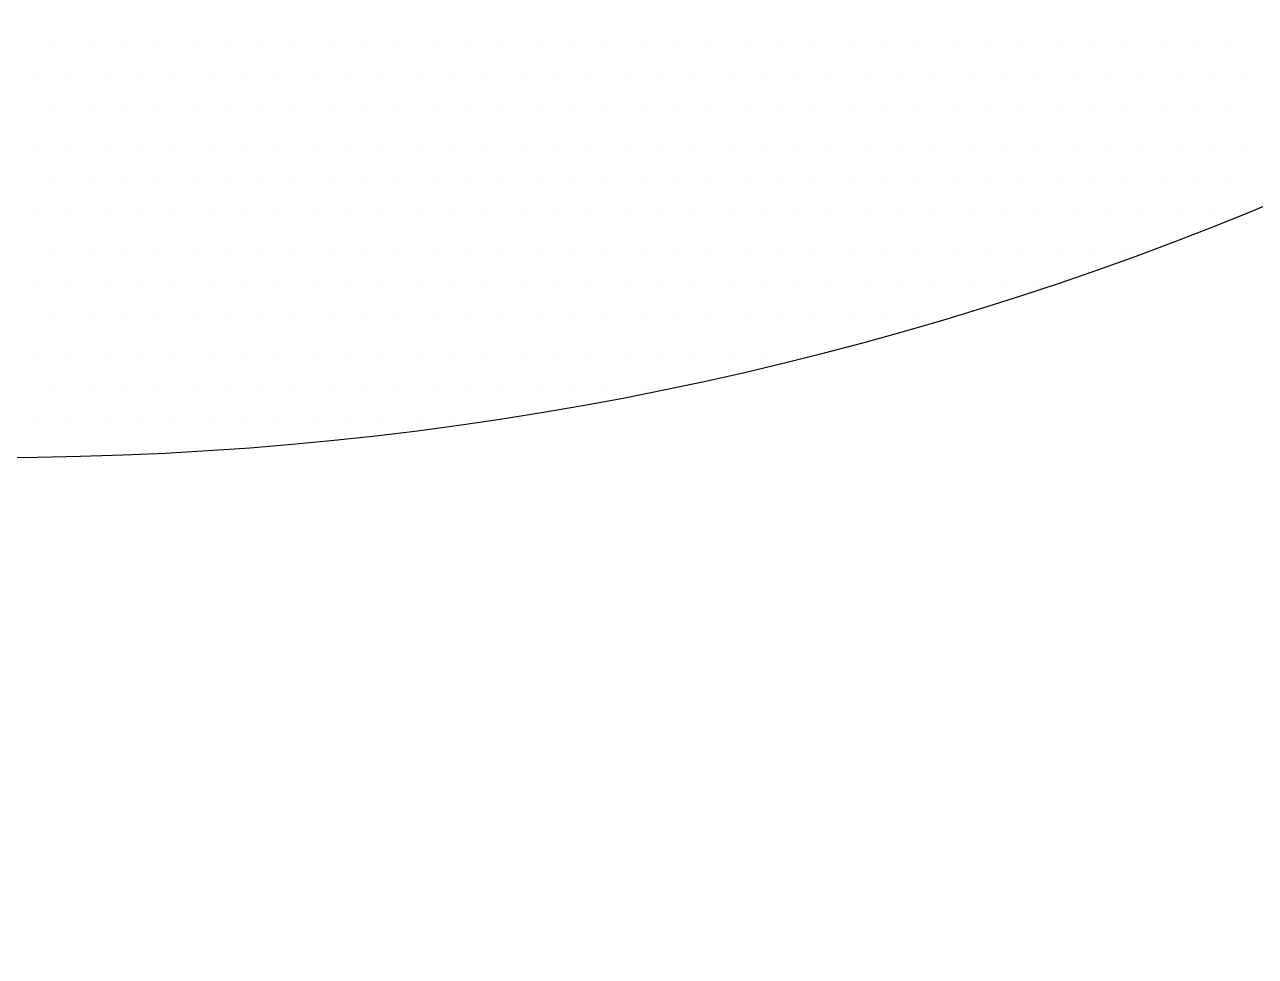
# Model space of a CAD drawing. Extents: x 13276711 to 13543385, y -848943 to -68012.
# Drawn here: x 13509242.92 to 13509252.93, y -843720.5 to -843712.92 of the extents above; entities that cross this region are included whole.
import ezdxf

# ---------------------------------------------------------------- set-up
doc = ezdxf.new("R2010")
doc.units = 0
doc.header["$LTSCALE"] = 1000
doc.header["$MEASUREMENT"] = 0
doc.layers.add('PUB_DIM', color=3, linetype='Continuous')

# ---------------------------------------------------------------- blocks, each defined once
blk = doc.blocks.new('*X36')
at = {"color": 0}
for p, q in [((-65.90625, 1310.6875), (-65.90625, 1310.6875)), ((-65.84375, 1310.6875), (-65.84375, 1310.6875)), ((-65.78125, 1310.6875), (-65.78125, 1310.6875)), ((-65.71875, 1310.6875), (-65.71875, 1310.6875)), ((-65.65625, 1310.6875), (-65.65625, 1310.6875)), ((-65.59375, 1310.6875), (-65.59375, 1310.6875)), ((-65.53125, 1310.6875), (-65.53125, 1310.6875)), ((-65.46875, 1310.6875), (-65.46875, 1310.6875)), ((-65.40625, 1310.6875), (-65.40625, 1310.6875)), ((-65.34375, 1310.6875), (-65.34375, 1310.6875)), ((-65.28125, 1310.6875), (-65.28125, 1310.6875)), ((-65.21875, 1310.6875), (-65.21875, 1310.6875)), ((-65.15625, 1310.6875), (-65.15625, 1310.6875)), ((-65.09375, 1310.6875), (-65.09375, 1310.6875)), ((-65.03125, 1310.6875), (-65.03125, 1310.6875)), ((-64.96875, 1310.6875), (-64.96875, 1310.6875)), ((-64.90625, 1310.6875), (-64.90625, 1310.6875)), ((-64.84375, 1310.6875), (-64.84375, 1310.6875)), ((-64.78125, 1310.6875), (-64.78125, 1310.6875)), ((-64.71875, 1310.6875), (-64.71875, 1310.6875)), ((-64.65625, 1310.6875), (-64.65625, 1310.6875)), ((-64.59375, 1310.6875), (-64.59375, 1310.6875)), ((-64.53125, 1310.6875), (-64.53125, 1310.6875)), ((-64.46875, 1310.6875), (-64.46875, 1310.6875)), ((-64.40625, 1310.6875), (-64.40625, 1310.6875)), ((-64.34375, 1310.6875), (-64.34375, 1310.6875)), ((-64.28125, 1310.6875), (-64.28125, 1310.6875)), ((-64.21875, 1310.6875), (-64.21875, 1310.6875)), ((-64.15625, 1310.6875), (-64.15625, 1310.6875)), ((-64.09375, 1310.6875), (-64.09375, 1310.6875)), ((-64.03125, 1310.6875), (-64.03125, 1310.6875)), ((-63.96875, 1310.6875), (-63.96875, 1310.6875)), ((-63.90625, 1310.6875), (-63.90625, 1310.6875)), ((-63.84375, 1310.6875), (-63.84375, 1310.6875)), ((-63.78125, 1310.6875), (-63.78125, 1310.6875)), ((-65.9375, 1310.625), (-65.9375, 1310.625)), ((-65.875, 1310.625), (-65.875, 1310.625)), ((-65.8125, 1310.625), (-65.8125, 1310.625)), ((-65.75, 1310.625), (-65.75, 1310.625)), ((-65.6875, 1310.625), (-65.6875, 1310.625)), ((-65.625, 1310.625), (-65.625, 1310.625)), ((-65.5625, 1310.625), (-65.5625, 1310.625)), ((-65.5, 1310.625), (-65.5, 1310.625)), ((-65.4375, 1310.625), (-65.4375, 1310.625)), ((-65.375, 1310.625), (-65.375, 1310.625)), ((-65.3125, 1310.625), (-65.3125, 1310.625)), ((-65.25, 1310.625), (-65.25, 1310.625)), ((-65.1875, 1310.625), (-65.1875, 1310.625)), ((-65.125, 1310.625), (-65.125, 1310.625)), ((-65.0625, 1310.625), (-65.0625, 1310.625)), ((-65, 1310.625), (-65, 1310.625)), ((-64.9375, 1310.625), (-64.9375, 1310.625)), ((-64.875, 1310.625), (-64.875, 1310.625)), ((-64.8125, 1310.625), (-64.8125, 1310.625)), ((-64.75, 1310.625), (-64.75, 1310.625)), ((-64.6875, 1310.625), (-64.6875, 1310.625)), ((-64.625, 1310.625), (-64.625, 1310.625)), ((-64.5625, 1310.625), (-64.5625, 1310.625)), ((-64.5, 1310.625), (-64.5, 1310.625)), ((-64.4375, 1310.625), (-64.4375, 1310.625)), ((-64.375, 1310.625), (-64.375, 1310.625)), ((-64.3125, 1310.625), (-64.3125, 1310.625)), ((-64.25, 1310.625), (-64.25, 1310.625)), ((-64.1875, 1310.625), (-64.1875, 1310.625)), ((-64.125, 1310.625), (-64.125, 1310.625)), ((-64.0625, 1310.625), (-64.0625, 1310.625)), ((-64, 1310.625), (-64, 1310.625)), ((-63.9375, 1310.625), (-63.9375, 1310.625)), ((-63.875, 1310.625), (-63.875, 1310.625)), ((-63.8125, 1310.625), (-63.8125, 1310.625)), ((-63.75, 1310.625), (-63.75, 1310.625)), ((-65.90625, 1310.5625), (-65.90625, 1310.5625)), ((-65.84375, 1310.5625), (-65.84375, 1310.5625)), ((-65.78125, 1310.5625), (-65.78125, 1310.5625)), ((-65.71875, 1310.5625), (-65.71875, 1310.5625)), ((-65.65625, 1310.5625), (-65.65625, 1310.5625)), ((-65.59375, 1310.5625), (-65.59375, 1310.5625)), ((-65.53125, 1310.5625), (-65.53125, 1310.5625)), ((-65.46875, 1310.5625), (-65.46875, 1310.5625)), ((-65.40625, 1310.5625), (-65.40625, 1310.5625)), ((-65.34375, 1310.5625), (-65.34375, 1310.5625)), ((-65.28125, 1310.5625), (-65.28125, 1310.5625)), ((-65.21875, 1310.5625), (-65.21875, 1310.5625)), ((-65.15625, 1310.5625), (-65.15625, 1310.5625)), ((-65.09375, 1310.5625), (-65.09375, 1310.5625)), ((-65.03125, 1310.5625), (-65.03125, 1310.5625)), ((-64.96875, 1310.5625), (-64.96875, 1310.5625)), ((-64.90625, 1310.5625), (-64.90625, 1310.5625)), ((-64.84375, 1310.5625), (-64.84375, 1310.5625)), ((-64.78125, 1310.5625), (-64.78125, 1310.5625)), ((-64.71875, 1310.5625), (-64.71875, 1310.5625)), ((-64.65625, 1310.5625), (-64.65625, 1310.5625)), ((-64.59375, 1310.5625), (-64.59375, 1310.5625)), ((-64.53125, 1310.5625), (-64.53125, 1310.5625)), ((-64.46875, 1310.5625), (-64.46875, 1310.5625)), ((-64.40625, 1310.5625), (-64.40625, 1310.5625)), ((-64.34375, 1310.5625), (-64.34375, 1310.5625)), ((-64.28125, 1310.5625), (-64.28125, 1310.5625)), ((-64.21875, 1310.5625), (-64.21875, 1310.5625)), ((-64.15625, 1310.5625), (-64.15625, 1310.5625)), ((-64.09375, 1310.5625), (-64.09375, 1310.5625)), ((-64.03125, 1310.5625), (-64.03125, 1310.5625)), ((-63.96875, 1310.5625), (-63.96875, 1310.5625)), ((-63.90625, 1310.5625), (-63.90625, 1310.5625)), ((-63.84375, 1310.5625), (-63.84375, 1310.5625)), ((-63.78125, 1310.5625), (-63.78125, 1310.5625)), ((-65.9375, 1310.5), (-65.9375, 1310.5)), ((-65.875, 1310.5), (-65.875, 1310.5)), ((-65.8125, 1310.5), (-65.8125, 1310.5)), ((-65.75, 1310.5), (-65.75, 1310.5)), ((-65.6875, 1310.5), (-65.6875, 1310.5)), ((-65.625, 1310.5), (-65.625, 1310.5)), ((-65.5625, 1310.5), (-65.5625, 1310.5)), ((-65.5, 1310.5), (-65.5, 1310.5)), ((-65.4375, 1310.5), (-65.4375, 1310.5)), ((-65.375, 1310.5), (-65.375, 1310.5)), ((-65.3125, 1310.5), (-65.3125, 1310.5)), ((-65.25, 1310.5), (-65.25, 1310.5)), ((-65.1875, 1310.5), (-65.1875, 1310.5)), ((-65.125, 1310.5), (-65.125, 1310.5)), ((-65.0625, 1310.5), (-65.0625, 1310.5)), ((-65, 1310.5), (-65, 1310.5)), ((-64.9375, 1310.5), (-64.9375, 1310.5)), ((-64.875, 1310.5), (-64.875, 1310.5)), ((-64.8125, 1310.5), (-64.8125, 1310.5)), ((-64.75, 1310.5), (-64.75, 1310.5)), ((-64.6875, 1310.5), (-64.6875, 1310.5)), ((-64.625, 1310.5), (-64.625, 1310.5)), ((-64.5625, 1310.5), (-64.5625, 1310.5)), ((-64.5, 1310.5), (-64.5, 1310.5)), ((-64.4375, 1310.5), (-64.4375, 1310.5)), ((-64.375, 1310.5), (-64.375, 1310.5)), ((-64.3125, 1310.5), (-64.3125, 1310.5)), ((-64.25, 1310.5), (-64.25, 1310.5)), ((-64.1875, 1310.5), (-64.1875, 1310.5)), ((-64.125, 1310.5), (-64.125, 1310.5)), ((-64.0625, 1310.5), (-64.0625, 1310.5)), ((-64, 1310.5), (-64, 1310.5)), ((-63.9375, 1310.5), (-63.9375, 1310.5)), ((-63.875, 1310.5), (-63.875, 1310.5)), ((-63.8125, 1310.5), (-63.8125, 1310.5)), ((-63.75, 1310.5), (-63.75, 1310.5)), ((-65.90625, 1310.4375), (-65.90625, 1310.4375)), ((-65.84375, 1310.4375), (-65.84375, 1310.4375)), ((-65.78125, 1310.4375), (-65.78125, 1310.4375)), ((-65.71875, 1310.4375), (-65.71875, 1310.4375)), ((-65.65625, 1310.4375), (-65.65625, 1310.4375)), ((-65.59375, 1310.4375), (-65.59375, 1310.4375)), ((-65.53125, 1310.4375), (-65.53125, 1310.4375)), ((-65.46875, 1310.4375), (-65.46875, 1310.4375)), ((-65.40625, 1310.4375), (-65.40625, 1310.4375)), ((-65.34375, 1310.4375), (-65.34375, 1310.4375)), ((-65.28125, 1310.4375), (-65.28125, 1310.4375)), ((-65.21875, 1310.4375), (-65.21875, 1310.4375)), ((-65.15625, 1310.4375), (-65.15625, 1310.4375)), ((-65.09375, 1310.4375), (-65.09375, 1310.4375)), ((-65.03125, 1310.4375), (-65.03125, 1310.4375)), ((-64.96875, 1310.4375), (-64.96875, 1310.4375)), ((-64.90625, 1310.4375), (-64.90625, 1310.4375)), ((-64.84375, 1310.4375), (-64.84375, 1310.4375)), ((-64.78125, 1310.4375), (-64.78125, 1310.4375)), ((-64.71875, 1310.4375), (-64.71875, 1310.4375)), ((-64.65625, 1310.4375), (-64.65625, 1310.4375)), ((-64.59375, 1310.4375), (-64.59375, 1310.4375)), ((-64.53125, 1310.4375), (-64.53125, 1310.4375)), ((-64.46875, 1310.4375), (-64.46875, 1310.4375)), ((-64.40625, 1310.4375), (-64.40625, 1310.4375)), ((-64.34375, 1310.4375), (-64.34375, 1310.4375)), ((-64.28125, 1310.4375), (-64.28125, 1310.4375)), ((-64.21875, 1310.4375), (-64.21875, 1310.4375)), ((-64.15625, 1310.4375), (-64.15625, 1310.4375)), ((-64.09375, 1310.4375), (-64.09375, 1310.4375)), ((-64.03125, 1310.4375), (-64.03125, 1310.4375)), ((-63.96875, 1310.4375), (-63.96875, 1310.4375)), ((-63.90625, 1310.4375), (-63.90625, 1310.4375)), ((-63.84375, 1310.4375), (-63.84375, 1310.4375)), ((-63.78125, 1310.4375), (-63.78125, 1310.4375)), ((-65.9375, 1310.375), (-65.9375, 1310.375)), ((-65.875, 1310.375), (-65.875, 1310.375)), ((-65.8125, 1310.375), (-65.8125, 1310.375)), ((-65.75, 1310.375), (-65.75, 1310.375)), ((-65.6875, 1310.375), (-65.6875, 1310.375)), ((-65.625, 1310.375), (-65.625, 1310.375)), ((-65.5625, 1310.375), (-65.5625, 1310.375)), ((-65.5, 1310.375), (-65.5, 1310.375)), ((-65.4375, 1310.375), (-65.4375, 1310.375)), ((-65.375, 1310.375), (-65.375, 1310.375)), ((-65.3125, 1310.375), (-65.3125, 1310.375)), ((-65.25, 1310.375), (-65.25, 1310.375)), ((-65.1875, 1310.375), (-65.1875, 1310.375)), ((-65.125, 1310.375), (-65.125, 1310.375)), ((-65.0625, 1310.375), (-65.0625, 1310.375)), ((-65, 1310.375), (-65, 1310.375)), ((-64.9375, 1310.375), (-64.9375, 1310.375)), ((-64.875, 1310.375), (-64.875, 1310.375)), ((-64.8125, 1310.375), (-64.8125, 1310.375)), ((-64.75, 1310.375), (-64.75, 1310.375)), ((-64.6875, 1310.375), (-64.6875, 1310.375)), ((-64.625, 1310.375), (-64.625, 1310.375)), ((-64.5625, 1310.375), (-64.5625, 1310.375)), ((-64.5, 1310.375), (-64.5, 1310.375)), ((-64.4375, 1310.375), (-64.4375, 1310.375)), ((-64.375, 1310.375), (-64.375, 1310.375)), ((-64.3125, 1310.375), (-64.3125, 1310.375)), ((-64.25, 1310.375), (-64.25, 1310.375)), ((-64.1875, 1310.375), (-64.1875, 1310.375)), ((-64.125, 1310.375), (-64.125, 1310.375)), ((-64.0625, 1310.375), (-64.0625, 1310.375)), ((-64, 1310.375), (-64, 1310.375)), ((-63.9375, 1310.375), (-63.9375, 1310.375)), ((-63.875, 1310.375), (-63.875, 1310.375)), ((-63.8125, 1310.375), (-63.8125, 1310.375)), ((-65.90625, 1310.3125), (-65.90625, 1310.3125)), ((-65.84375, 1310.3125), (-65.84375, 1310.3125)), ((-65.78125, 1310.3125), (-65.78125, 1310.3125)), ((-65.71875, 1310.3125), (-65.71875, 1310.3125)), ((-65.65625, 1310.3125), (-65.65625, 1310.3125)), ((-65.59375, 1310.3125), (-65.59375, 1310.3125)), ((-65.53125, 1310.3125), (-65.53125, 1310.3125)), ((-65.46875, 1310.3125), (-65.46875, 1310.3125)), ((-65.40625, 1310.3125), (-65.40625, 1310.3125)), ((-65.34375, 1310.3125), (-65.34375, 1310.3125)), ((-65.28125, 1310.3125), (-65.28125, 1310.3125)), ((-65.21875, 1310.3125), (-65.21875, 1310.3125)), ((-65.15625, 1310.3125), (-65.15625, 1310.3125)), ((-65.09375, 1310.3125), (-65.09375, 1310.3125)), ((-65.03125, 1310.3125), (-65.03125, 1310.3125)), ((-64.96875, 1310.3125), (-64.96875, 1310.3125)), ((-64.90625, 1310.3125), (-64.90625, 1310.3125)), ((-64.84375, 1310.3125), (-64.84375, 1310.3125)), ((-64.78125, 1310.3125), (-64.78125, 1310.3125)), ((-64.71875, 1310.3125), (-64.71875, 1310.3125)), ((-64.65625, 1310.3125), (-64.65625, 1310.3125)), ((-64.59375, 1310.3125), (-64.59375, 1310.3125)), ((-64.53125, 1310.3125), (-64.53125, 1310.3125)), ((-64.46875, 1310.3125), (-64.46875, 1310.3125)), ((-64.40625, 1310.3125), (-64.40625, 1310.3125)), ((-64.34375, 1310.3125), (-64.34375, 1310.3125)), ((-64.28125, 1310.3125), (-64.28125, 1310.3125)), ((-64.21875, 1310.3125), (-64.21875, 1310.3125)), ((-64.15625, 1310.3125), (-64.15625, 1310.3125)), ((-64.09375, 1310.3125), (-64.09375, 1310.3125)), ((-64.03125, 1310.3125), (-64.03125, 1310.3125)), ((-63.96875, 1310.3125), (-63.96875, 1310.3125)), ((-65.9375, 1310.25), (-65.9375, 1310.25)), ((-65.875, 1310.25), (-65.875, 1310.25)), ((-65.8125, 1310.25), (-65.8125, 1310.25)), ((-65.75, 1310.25), (-65.75, 1310.25)), ((-65.6875, 1310.25), (-65.6875, 1310.25)), ((-65.625, 1310.25), (-65.625, 1310.25)), ((-65.5625, 1310.25), (-65.5625, 1310.25)), ((-65.5, 1310.25), (-65.5, 1310.25)), ((-65.4375, 1310.25), (-65.4375, 1310.25)), ((-65.375, 1310.25), (-65.375, 1310.25)), ((-65.3125, 1310.25), (-65.3125, 1310.25)), ((-65.25, 1310.25), (-65.25, 1310.25)), ((-65.1875, 1310.25), (-65.1875, 1310.25)), ((-65.125, 1310.25), (-65.125, 1310.25)), ((-65.0625, 1310.25), (-65.0625, 1310.25)), ((-65, 1310.25), (-65, 1310.25)), ((-64.9375, 1310.25), (-64.9375, 1310.25)), ((-64.875, 1310.25), (-64.875, 1310.25)), ((-64.8125, 1310.25), (-64.8125, 1310.25)), ((-64.75, 1310.25), (-64.75, 1310.25)), ((-64.6875, 1310.25), (-64.6875, 1310.25)), ((-64.625, 1310.25), (-64.625, 1310.25)), ((-64.5625, 1310.25), (-64.5625, 1310.25)), ((-64.5, 1310.25), (-64.5, 1310.25)), ((-64.4375, 1310.25), (-64.4375, 1310.25)), ((-64.375, 1310.25), (-64.375, 1310.25)), ((-64.3125, 1310.25), (-64.3125, 1310.25)), ((-64.25, 1310.25), (-64.25, 1310.25)), ((-64.1875, 1310.25), (-64.1875, 1310.25)), ((-64.125, 1310.25), (-64.125, 1310.25)), ((-65.90625, 1310.1875), (-65.90625, 1310.1875)), ((-65.84375, 1310.1875), (-65.84375, 1310.1875)), ((-65.78125, 1310.1875), (-65.78125, 1310.1875)), ((-65.71875, 1310.1875), (-65.71875, 1310.1875)), ((-65.65625, 1310.1875), (-65.65625, 1310.1875)), ((-65.59375, 1310.1875), (-65.59375, 1310.1875)), ((-65.53125, 1310.1875), (-65.53125, 1310.1875)), ((-65.46875, 1310.1875), (-65.46875, 1310.1875)), ((-65.40625, 1310.1875), (-65.40625, 1310.1875)), ((-65.34375, 1310.1875), (-65.34375, 1310.1875)), ((-65.28125, 1310.1875), (-65.28125, 1310.1875)), ((-65.21875, 1310.1875), (-65.21875, 1310.1875)), ((-65.15625, 1310.1875), (-65.15625, 1310.1875)), ((-65.09375, 1310.1875), (-65.09375, 1310.1875)), ((-65.03125, 1310.1875), (-65.03125, 1310.1875)), ((-64.96875, 1310.1875), (-64.96875, 1310.1875)), ((-64.90625, 1310.1875), (-64.90625, 1310.1875)), ((-64.84375, 1310.1875), (-64.84375, 1310.1875)), ((-64.78125, 1310.1875), (-64.78125, 1310.1875)), ((-64.71875, 1310.1875), (-64.71875, 1310.1875)), ((-64.65625, 1310.1875), (-64.65625, 1310.1875)), ((-64.59375, 1310.1875), (-64.59375, 1310.1875)), ((-64.53125, 1310.1875), (-64.53125, 1310.1875)), ((-64.46875, 1310.1875), (-64.46875, 1310.1875)), ((-64.40625, 1310.1875), (-64.40625, 1310.1875)), ((-64.34375, 1310.1875), (-64.34375, 1310.1875)), ((-65.9375, 1310.125), (-65.9375, 1310.125)), ((-65.875, 1310.125), (-65.875, 1310.125)), ((-65.8125, 1310.125), (-65.8125, 1310.125)), ((-65.75, 1310.125), (-65.75, 1310.125)), ((-65.6875, 1310.125), (-65.6875, 1310.125)), ((-65.625, 1310.125), (-65.625, 1310.125)), ((-65.5625, 1310.125), (-65.5625, 1310.125)), ((-65.5, 1310.125), (-65.5, 1310.125)), ((-65.4375, 1310.125), (-65.4375, 1310.125)), ((-65.375, 1310.125), (-65.375, 1310.125)), ((-65.3125, 1310.125), (-65.3125, 1310.125)), ((-65.25, 1310.125), (-65.25, 1310.125)), ((-65.1875, 1310.125), (-65.1875, 1310.125)), ((-65.125, 1310.125), (-65.125, 1310.125)), ((-65.0625, 1310.125), (-65.0625, 1310.125)), ((-65, 1310.125), (-65, 1310.125)), ((-64.9375, 1310.125), (-64.9375, 1310.125)), ((-64.875, 1310.125), (-64.875, 1310.125)), ((-64.8125, 1310.125), (-64.8125, 1310.125)), ((-64.75, 1310.125), (-64.75, 1310.125)), ((-64.6875, 1310.125), (-64.6875, 1310.125)), ((-64.625, 1310.125), (-64.625, 1310.125)), ((-64.5625, 1310.125), (-64.5625, 1310.125)), ((-65.90625, 1310.0625), (-65.90625, 1310.0625)), ((-65.84375, 1310.0625), (-65.84375, 1310.0625)), ((-65.78125, 1310.0625), (-65.78125, 1310.0625)), ((-65.71875, 1310.0625), (-65.71875, 1310.0625)), ((-65.65625, 1310.0625), (-65.65625, 1310.0625)), ((-65.59375, 1310.0625), (-65.59375, 1310.0625)), ((-65.53125, 1310.0625), (-65.53125, 1310.0625)), ((-65.46875, 1310.0625), (-65.46875, 1310.0625)), ((-65.40625, 1310.0625), (-65.40625, 1310.0625)), ((-65.34375, 1310.0625), (-65.34375, 1310.0625)), ((-65.28125, 1310.0625), (-65.28125, 1310.0625)), ((-65.21875, 1310.0625), (-65.21875, 1310.0625)), ((-65.15625, 1310.0625), (-65.15625, 1310.0625)), ((-65.09375, 1310.0625), (-65.09375, 1310.0625)), ((-65.03125, 1310.0625), (-65.03125, 1310.0625)), ((-64.96875, 1310.0625), (-64.96875, 1310.0625)), ((-64.90625, 1310.0625), (-64.90625, 1310.0625)), ((-64.84375, 1310.0625), (-64.84375, 1310.0625)), ((-65.9375, 1310), (-65.9375, 1310)), ((-65.875, 1310), (-65.875, 1310)), ((-65.8125, 1310), (-65.8125, 1310)), ((-65.75, 1310), (-65.75, 1310)), ((-65.6875, 1310), (-65.6875, 1310)), ((-65.625, 1310), (-65.625, 1310)), ((-65.5625, 1310), (-65.5625, 1310)), ((-65.5, 1310), (-65.5, 1310)), ((-65.4375, 1310), (-65.4375, 1310)), ((-65.375, 1310), (-65.375, 1310)), ((-65.3125, 1310), (-65.3125, 1310)), ((-65.25, 1310), (-65.25, 1310)), ((-65.1875, 1310), (-65.1875, 1310)), ((-65.90625, 1309.9375), (-65.90625, 1309.9375))]:
    blk.add_line(p, q, dxfattribs=at)
blk = doc.blocks.new('A$C5D7C7B29')
blk.add_arc((9070.84, 8492.946), 54, 270, 0)
at = {"layer": 'PUB_DIM'}
blk.add_lwpolyline([(9111.418, 8442.984, 0, 80, 0), (9308.12, 8216.471, 0, 0, 0)], format="xyseb", dxfattribs=at)
at = {"xscale": 9, "yscale": 9, "zscale": 9}
blk.add_blockref('*X36', (9664.956, -3350.48), dxfattribs=at)

msp = doc.modelspace()

# ---------------------------------------------------------------- block references
at = {"xscale": 0.4999999999999998, "yscale": 0.4999999999999998, "zscale": 0.4999999999999998}
msp.add_blockref('A$C5D7C7B29', (13504707.257, -847935.912), dxfattribs=at)

doc.saveas('drawing.dxf')
